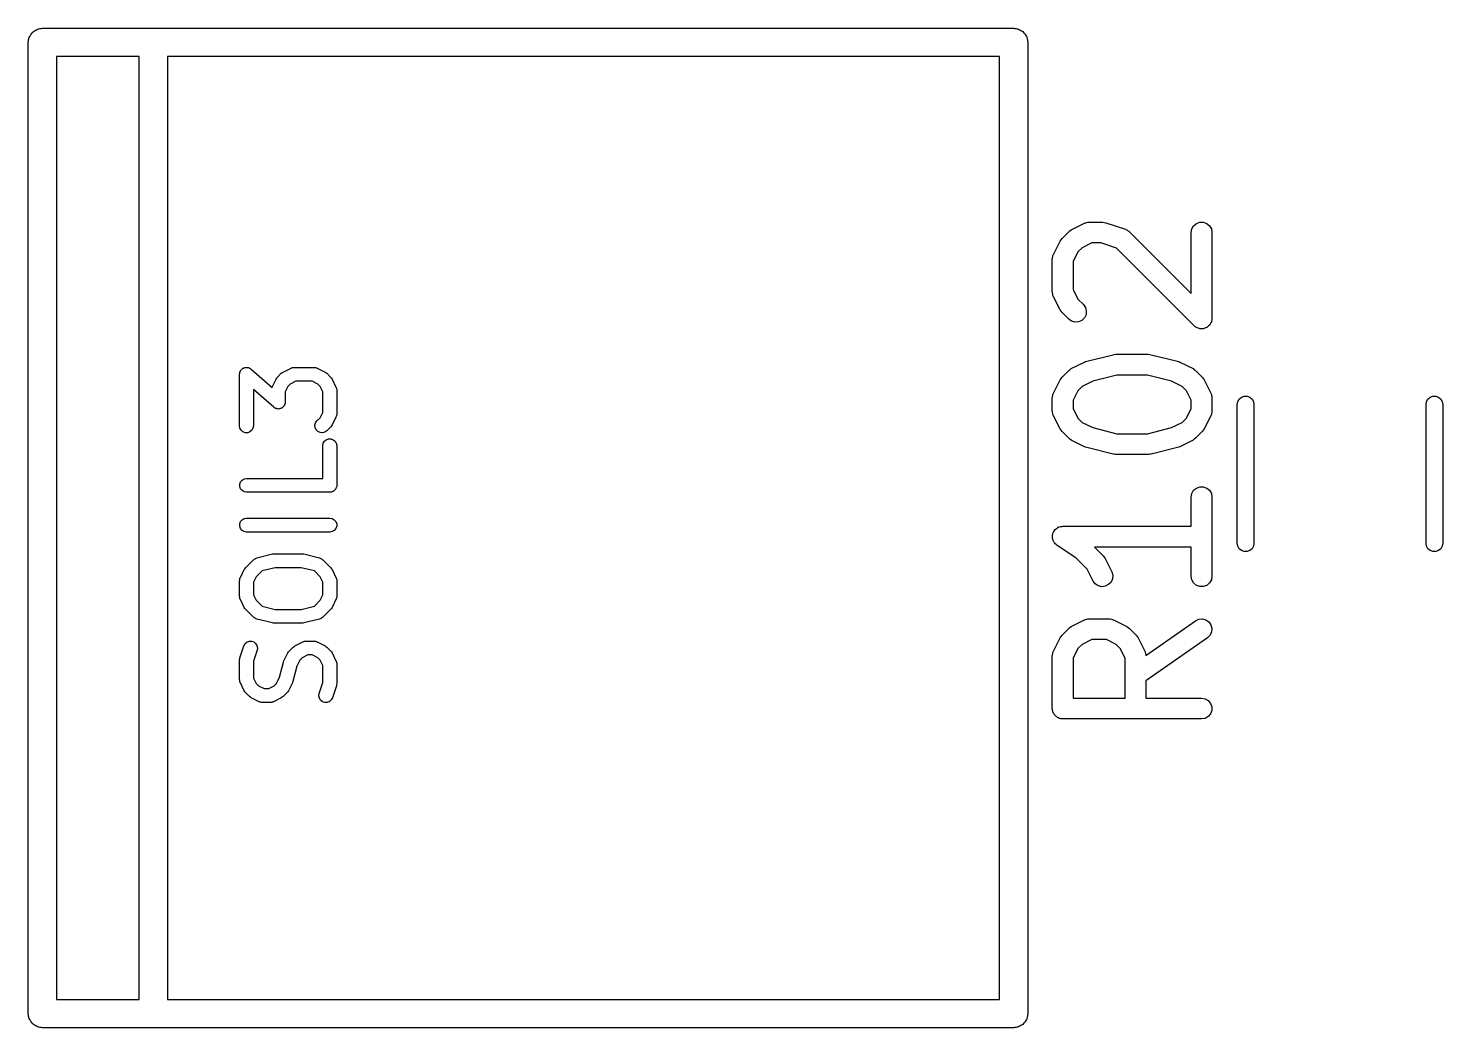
# Model space of a CAD drawing. Extents: x 142.1 to 238.7, y -137.2 to -60.7.
# Drawn here: x 142.3 to 152.49, y -107.4 to -100.2 of the extents above; entities that cross this region are included whole.
import ezdxf

# ---------------------------------------------------------------- set-up
doc = ezdxf.new("R2010")
doc.units = 0
doc.header["$MEASUREMENT"] = 0
doc.layers.add('BLACK', color=7, linetype='CONTINUOUS')

msp = doc.modelspace()

# ---------------------------------------------------------------- linework, layer by layer
at = {"layer": 'Black'}
for p, q in [((142.301, -100.285), (142.304, -100.276)), ((142.304, -100.276), (142.305, -100.268)), ((142.305, -100.268), (142.31, -100.26)), ((142.31, -100.26), (142.313, -100.252)), ((142.313, -100.252), (142.319, -100.245)), ((142.319, -100.245), (142.323, -100.237)), ((142.323, -100.237), (142.33, -100.231)), ((142.33, -100.231), (142.336, -100.225)), ((142.336, -100.225), (142.343, -100.22)), ((142.343, -100.22), (142.35, -100.214)), ((142.35, -100.214), (142.358, -100.211)), ((142.358, -100.211), (142.366, -100.207)), ((142.366, -100.207), (142.375, -100.205)), ((142.375, -100.205), (142.383, -100.202)), ((142.383, -100.202), (142.392, -100.202)), ((142.392, -100.202), (142.401, -100.201)), ((142.401, -100.201), (143.201, -100.201)), ((143.201, -100.201), (149.399, -100.201)), ((149.399, -100.201), (149.407, -100.202)), ((149.407, -100.202), (149.416, -100.202)), ((149.416, -100.202), (149.425, -100.205)), ((149.425, -100.205), (149.433, -100.207)), ((149.433, -100.207), (149.441, -100.211)), ((149.441, -100.211), (149.449, -100.214)), ((149.449, -100.214), (149.456, -100.22)), ((149.456, -100.22), (149.464, -100.225)), ((149.464, -100.225), (149.47, -100.231)), ((149.47, -100.231), (149.476, -100.237)), ((149.476, -100.237), (149.481, -100.245)), ((149.481, -100.245), (149.487, -100.252)), ((149.487, -100.252), (149.49, -100.26)), ((149.49, -100.26), (149.494, -100.268)), ((149.494, -100.268), (149.496, -100.276)), ((149.496, -100.276), (149.499, -100.285)), ((142.299, -100.302), (142.301, -100.294)), ((142.299, -107.298), (142.299, -100.302)), ((142.301, -100.294), (142.301, -100.285)), ((149.499, -100.285), (149.499, -100.294)), ((149.499, -100.294), (149.5, -100.302)), ((149.5, -100.302), (149.5, -107.298)), ((142.502, -100.404), (142.502, -107.196)), ((143.099, -100.404), (142.502, -100.404)), ((143.099, -107.196), (143.099, -100.404)), ((143.303, -100.404), (143.303, -107.196)), ((149.297, -100.404), (143.303, -100.404)), ((149.297, -107.196), (149.297, -100.404)), ((149.909, -101.605), (149.913, -101.604)), ((149.913, -101.604), (149.917, -101.601)), ((149.917, -101.601), (149.926, -101.6)), ((149.926, -101.6), (149.934, -101.597)), ((149.934, -101.597), (149.939, -101.598)), ((149.939, -101.598), (149.943, -101.597)), ((149.943, -101.597), (150.038, -101.597)), ((150.038, -101.597), (150.05, -101.599)), ((150.05, -101.599), (150.062, -101.601)), ((150.062, -101.601), (150.205, -101.648)), ((150.715, -101.607), (150.739, -101.598)), ((150.739, -101.598), (150.765, -101.598)), ((150.765, -101.598), (150.79, -101.607)), ((149.747, -101.714), (149.795, -101.666)), ((149.795, -101.666), (149.804, -101.66)), ((149.804, -101.66), (149.814, -101.652)), ((149.814, -101.652), (149.909, -101.605)), ((150.205, -101.648), (150.208, -101.65)), ((150.208, -101.65), (150.213, -101.652)), ((150.213, -101.652), (150.22, -101.657)), ((150.22, -101.657), (150.228, -101.661)), ((150.228, -101.661), (150.23, -101.664)), ((150.23, -101.664), (150.234, -101.666)), ((150.234, -101.666), (150.677, -102.11)), ((150.677, -101.672), (150.682, -101.646)), ((150.677, -102.11), (150.677, -101.672)), ((150.682, -101.646), (150.695, -101.624)), ((150.695, -101.624), (150.715, -101.607)), ((150.79, -101.607), (150.81, -101.624)), ((150.81, -101.624), (150.823, -101.646)), ((150.823, -101.646), (150.827, -101.672)), ((150.827, -101.672), (150.827, -102.291)), ((149.685, -101.829), (149.733, -101.734)), ((149.733, -101.734), (149.74, -101.724)), ((149.74, -101.724), (149.747, -101.714)), ((149.892, -101.781), (149.862, -101.812)), ((149.961, -101.747), (149.892, -101.781)), ((150.026, -101.747), (149.961, -101.747)), ((150.14, -101.785), (150.026, -101.747)), ((150.699, -102.344), (150.14, -101.785)), ((149.677, -101.862), (149.678, -101.858)), ((149.677, -102.1), (149.677, -101.862)), ((149.678, -101.854), (149.68, -101.845)), ((149.678, -101.858), (149.678, -101.854)), ((149.68, -101.845), (149.682, -101.837)), ((149.682, -101.837), (149.684, -101.833)), ((149.684, -101.833), (149.685, -101.829)), ((149.862, -101.812), (149.827, -101.88)), ((149.827, -101.88), (149.827, -102.083)), ((149.678, -102.105), (149.677, -102.1)), ((149.678, -102.109), (149.678, -102.105)), ((149.68, -102.117), (149.678, -102.109)), ((149.827, -102.083), (149.862, -102.151)), ((149.682, -102.126), (149.68, -102.117)), ((149.684, -102.13), (149.682, -102.126)), ((149.685, -102.134), (149.684, -102.13)), ((149.733, -102.229), (149.685, -102.134)), ((149.862, -102.151), (149.901, -102.19)), ((149.901, -102.19), (149.916, -102.212)), ((149.916, -102.212), (149.922, -102.237)), ((149.74, -102.239), (149.733, -102.229)), ((149.747, -102.249), (149.74, -102.239)), ((149.795, -102.296), (149.747, -102.249)), ((149.816, -102.311), (149.795, -102.296)), ((149.841, -102.318), (149.816, -102.311)), ((149.867, -102.316), (149.841, -102.318)), ((149.891, -102.305), (149.867, -102.316)), ((149.909, -102.286), (149.891, -102.305)), ((149.92, -102.263), (149.909, -102.286)), ((149.922, -102.237), (149.92, -102.263)), ((150.823, -102.317), (150.818, -102.325)), ((150.825, -102.31), (150.823, -102.313)), ((150.823, -102.313), (150.823, -102.317)), ((150.826, -102.301), (150.825, -102.31)), ((150.827, -102.291), (150.826, -102.301)), ((150.707, -102.35), (150.699, -102.344)), ((150.715, -102.356), (150.707, -102.35)), ((150.718, -102.357), (150.715, -102.356)), ((150.721, -102.359), (150.718, -102.357)), ((150.73, -102.361), (150.721, -102.359)), ((150.739, -102.365), (150.73, -102.361)), ((150.743, -102.365), (150.739, -102.365)), ((150.746, -102.366), (150.743, -102.365)), ((150.756, -102.365), (150.746, -102.366)), ((150.765, -102.365), (150.756, -102.365)), ((150.769, -102.364), (150.765, -102.365)), ((150.772, -102.363), (150.769, -102.364)), ((150.781, -102.359), (150.772, -102.363)), ((150.79, -102.356), (150.781, -102.359)), ((150.792, -102.354), (150.79, -102.356)), ((150.795, -102.352), (150.792, -102.354)), ((150.802, -102.345), (150.795, -102.352)), ((150.81, -102.339), (150.802, -102.345)), ((150.811, -102.336), (150.81, -102.339)), ((150.814, -102.334), (150.811, -102.336)), ((150.818, -102.325), (150.814, -102.334)), ((149.814, -102.652), (149.909, -102.605)), ((149.909, -102.605), (149.917, -102.602)), ((149.917, -102.602), (149.925, -102.599)), ((149.925, -102.599), (150.115, -102.552)), ((150.115, -102.552), (150.124, -102.551)), ((150.124, -102.551), (150.133, -102.549)), ((150.133, -102.549), (150.371, -102.549)), ((150.371, -102.549), (150.38, -102.551)), ((150.38, -102.551), (150.39, -102.552)), ((150.39, -102.552), (150.58, -102.599)), ((150.58, -102.599), (150.588, -102.602)), ((150.588, -102.602), (150.595, -102.605)), ((150.595, -102.605), (150.691, -102.652)), ((143.821, -102.693), (143.822, -102.688)), ((143.821, -103.064), (143.821, -102.693)), ((143.822, -102.683), (143.824, -102.68)), ((143.822, -102.688), (143.822, -102.683)), ((143.824, -102.676), (143.827, -102.672)), ((143.824, -102.68), (143.824, -102.676)), ((143.827, -102.672), (143.829, -102.667)), ((143.829, -102.667), (143.831, -102.664)), ((143.831, -102.664), (143.833, -102.661)), ((143.833, -102.661), (143.837, -102.658)), ((143.837, -102.658), (143.84, -102.654)), ((143.84, -102.654), (143.843, -102.652)), ((143.843, -102.652), (143.846, -102.65)), ((143.846, -102.65), (143.851, -102.648)), ((143.851, -102.648), (143.855, -102.646)), ((143.855, -102.646), (143.859, -102.645)), ((143.859, -102.645), (143.863, -102.644)), ((143.863, -102.644), (143.868, -102.644)), ((143.868, -102.644), (143.872, -102.643)), ((143.872, -102.643), (143.876, -102.644)), ((143.876, -102.644), (143.88, -102.644)), ((143.88, -102.644), (143.885, -102.645)), ((143.885, -102.645), (143.889, -102.646)), ((143.889, -102.646), (143.893, -102.648)), ((143.893, -102.648), (143.896, -102.65)), ((143.896, -102.65), (143.9, -102.653)), ((143.9, -102.653), (143.904, -102.655)), ((143.904, -102.655), (144.055, -102.787)), ((144.084, -102.728), (144.089, -102.721)), ((144.089, -102.721), (144.093, -102.715)), ((144.093, -102.715), (144.122, -102.686)), ((144.122, -102.686), (144.128, -102.681)), ((144.128, -102.681), (144.135, -102.677)), ((144.135, -102.677), (144.192, -102.648)), ((144.192, -102.648), (144.195, -102.647)), ((144.195, -102.647), (144.197, -102.646)), ((144.197, -102.646), (144.203, -102.645)), ((144.203, -102.645), (144.209, -102.643)), ((144.209, -102.643), (144.211, -102.643)), ((144.211, -102.643), (144.214, -102.643)), ((144.214, -102.643), (144.357, -102.643)), ((144.357, -102.643), (144.36, -102.643)), ((144.36, -102.643), (144.363, -102.643)), ((144.363, -102.643), (144.368, -102.645)), ((144.368, -102.645), (144.374, -102.646)), ((144.374, -102.646), (144.377, -102.647)), ((144.377, -102.647), (144.38, -102.648)), ((144.38, -102.648), (144.437, -102.677)), ((144.437, -102.677), (144.443, -102.681)), ((144.443, -102.681), (144.45, -102.686)), ((144.45, -102.686), (144.478, -102.715)), ((144.478, -102.715), (144.483, -102.721)), ((144.483, -102.721), (144.488, -102.728)), ((149.733, -102.734), (149.74, -102.724)), ((149.74, -102.724), (149.747, -102.714)), ((149.747, -102.714), (149.795, -102.666)), ((149.795, -102.666), (149.804, -102.66)), ((149.804, -102.66), (149.814, -102.652)), ((150.143, -102.699), (149.969, -102.743)), ((150.362, -102.699), (150.143, -102.699)), ((150.536, -102.743), (150.362, -102.699)), ((150.691, -102.652), (150.7, -102.66)), ((150.7, -102.66), (150.71, -102.666)), ((150.71, -102.666), (150.758, -102.714)), ((150.758, -102.714), (150.765, -102.724)), ((150.765, -102.724), (150.772, -102.734)), ((144.067, -102.93), (143.921, -102.803)), ((143.921, -102.803), (143.921, -103.064)), ((144.055, -102.785), (144.084, -102.728)), ((144.055, -102.787), (144.055, -102.785)), ((144.17, -102.78), (144.15, -102.819)), ((144.15, -102.819), (144.15, -102.893)), ((144.187, -102.763), (144.17, -102.78)), ((144.226, -102.743), (144.187, -102.763)), ((144.345, -102.743), (144.226, -102.743)), ((144.385, -102.763), (144.345, -102.743)), ((144.402, -102.78), (144.385, -102.763)), ((144.421, -102.819), (144.402, -102.78)), ((144.421, -102.967), (144.421, -102.819)), ((144.488, -102.728), (144.516, -102.785)), ((144.516, -102.785), (144.517, -102.788)), ((144.517, -102.788), (144.518, -102.79)), ((144.518, -102.79), (144.519, -102.796)), ((144.519, -102.796), (144.521, -102.801)), ((144.521, -102.801), (144.521, -102.804)), ((144.521, -102.804), (144.521, -102.807)), ((144.521, -102.807), (144.521, -102.979)), ((149.685, -102.829), (149.733, -102.734)), ((149.862, -102.812), (149.827, -102.88)), ((149.892, -102.781), (149.862, -102.812)), ((149.969, -102.743), (149.892, -102.781)), ((150.613, -102.781), (150.536, -102.743)), ((150.643, -102.812), (150.613, -102.781)), ((150.677, -102.88), (150.643, -102.812)), ((150.772, -102.734), (150.819, -102.829)), ((144.135, -102.928), (144.131, -102.932)), ((144.138, -102.925), (144.135, -102.928)), ((144.14, -102.922), (144.138, -102.925)), ((144.143, -102.919), (144.14, -102.922)), ((144.145, -102.914), (144.143, -102.919)), ((144.147, -102.91), (144.145, -102.914)), ((144.148, -102.906), (144.147, -102.91)), ((144.149, -102.903), (144.148, -102.906)), ((144.15, -102.893), (144.149, -102.898)), ((144.149, -102.898), (144.149, -102.903)), ((149.677, -102.862), (149.678, -102.858)), ((149.677, -102.958), (149.677, -102.862)), ((149.678, -102.854), (149.68, -102.845)), ((149.678, -102.858), (149.678, -102.854)), ((149.68, -102.845), (149.682, -102.837)), ((149.682, -102.837), (149.684, -102.833)), ((149.684, -102.833), (149.685, -102.829)), ((149.827, -102.88), (149.827, -102.94)), ((150.677, -102.94), (150.677, -102.88)), ((150.819, -102.829), (150.821, -102.833)), ((150.821, -102.833), (150.823, -102.837)), ((150.823, -102.837), (150.824, -102.845)), ((150.824, -102.845), (150.827, -102.854)), ((150.827, -102.854), (150.827, -102.858)), ((150.827, -102.858), (150.827, -102.862)), ((150.827, -102.862), (150.827, -102.958)), ((151.01, -102.91), (151.014, -102.889)), ((151.01, -103.91), (151.01, -102.91)), ((151.014, -102.889), (151.024, -102.871)), ((151.024, -102.871), (151.04, -102.858)), ((151.04, -102.858), (151.06, -102.851)), ((151.06, -102.851), (151.08, -102.851)), ((151.08, -102.851), (151.1, -102.858)), ((151.1, -102.858), (151.116, -102.871)), ((151.116, -102.871), (151.126, -102.889)), ((151.126, -102.889), (151.13, -102.91)), ((151.13, -102.91), (151.13, -103.91)), ((152.37, -102.91), (152.374, -102.889)), ((152.37, -103.91), (152.37, -102.91)), ((152.374, -102.889), (152.384, -102.871)), ((152.384, -102.871), (152.4, -102.858)), ((152.4, -102.858), (152.42, -102.851)), ((152.42, -102.851), (152.44, -102.851)), ((152.44, -102.851), (152.46, -102.858)), ((152.46, -102.858), (152.476, -102.871)), ((152.476, -102.871), (152.486, -102.889)), ((152.486, -102.889), (152.49, -102.91)), ((152.49, -102.91), (152.49, -103.91)), ((144.071, -102.933), (144.067, -102.93)), ((144.075, -102.936), (144.071, -102.933)), ((144.079, -102.937), (144.075, -102.936)), ((144.082, -102.939), (144.079, -102.937)), ((144.087, -102.94), (144.082, -102.939)), ((144.091, -102.942), (144.087, -102.94)), ((144.095, -102.942), (144.091, -102.942)), ((144.099, -102.943), (144.095, -102.942)), ((144.104, -102.942), (144.099, -102.943)), ((144.109, -102.942), (144.104, -102.942)), ((144.112, -102.941), (144.109, -102.942)), ((144.116, -102.94), (144.112, -102.941)), ((144.12, -102.938), (144.116, -102.94)), ((144.125, -102.936), (144.12, -102.938)), ((144.128, -102.934), (144.125, -102.936)), ((144.131, -102.932), (144.128, -102.934)), ((144.369, -103.043), (144.379, -103.029)), ((144.379, -103.029), (144.402, -103.006)), ((144.402, -103.006), (144.421, -102.967)), ((144.516, -103.001), (144.488, -103.058)), ((144.517, -102.998), (144.516, -103.001)), ((144.518, -102.996), (144.517, -102.998)), ((144.519, -102.99), (144.518, -102.996)), ((144.521, -102.984), (144.519, -102.99)), ((144.521, -102.979), (144.521, -102.981)), ((144.521, -102.981), (144.521, -102.984)), ((149.678, -102.962), (149.677, -102.958)), ((149.678, -102.966), (149.678, -102.962)), ((149.68, -102.975), (149.678, -102.966)), ((149.682, -102.983), (149.68, -102.975)), ((149.684, -102.987), (149.682, -102.983)), ((149.685, -102.991), (149.684, -102.987)), ((149.733, -103.086), (149.685, -102.991)), ((149.827, -102.94), (149.862, -103.008)), ((149.862, -103.008), (149.892, -103.039)), ((150.613, -103.039), (150.643, -103.008)), ((150.643, -103.008), (150.677, -102.94)), ((150.819, -102.991), (150.772, -103.086)), ((150.821, -102.987), (150.819, -102.991)), ((150.823, -102.983), (150.821, -102.987)), ((150.824, -102.975), (150.823, -102.983)), ((150.827, -102.966), (150.824, -102.975)), ((150.827, -102.958), (150.827, -102.962)), ((150.827, -102.962), (150.827, -102.966)), ((143.824, -103.081), (143.821, -103.064)), ((143.833, -103.096), (143.824, -103.081)), ((143.846, -103.108), (143.833, -103.096)), ((143.863, -103.114), (143.846, -103.108)), ((143.88, -103.114), (143.863, -103.114)), ((143.896, -103.108), (143.88, -103.114)), ((143.91, -103.096), (143.896, -103.108)), ((143.918, -103.081), (143.91, -103.096)), ((143.921, -103.064), (143.918, -103.081)), ((144.364, -103.06), (144.369, -103.043)), ((144.366, -103.077), (144.364, -103.06)), ((144.373, -103.093), (144.366, -103.077)), ((144.386, -103.105), (144.373, -103.093)), ((144.401, -103.113), (144.386, -103.105)), ((144.419, -103.114), (144.401, -103.113)), ((144.435, -103.11), (144.419, -103.114)), ((144.45, -103.1), (144.435, -103.11)), ((144.478, -103.071), (144.45, -103.1)), ((144.483, -103.065), (144.478, -103.071)), ((144.488, -103.058), (144.483, -103.065)), ((149.74, -103.096), (149.733, -103.086)), ((149.747, -103.106), (149.74, -103.096)), ((149.795, -103.154), (149.747, -103.106)), ((149.892, -103.039), (149.969, -103.077)), ((149.969, -103.077), (150.143, -103.121)), ((150.143, -103.121), (150.362, -103.121)), ((150.362, -103.121), (150.536, -103.077)), ((150.536, -103.077), (150.613, -103.039)), ((150.758, -103.106), (150.71, -103.154)), ((150.765, -103.096), (150.758, -103.106)), ((150.772, -103.086), (150.765, -103.096)), ((144.421, -103.207), (144.424, -103.19)), ((144.421, -103.443), (144.421, -103.207)), ((144.424, -103.19), (144.433, -103.175)), ((144.433, -103.175), (144.446, -103.164)), ((144.446, -103.164), (144.463, -103.158)), ((144.463, -103.158), (144.48, -103.158)), ((144.48, -103.158), (144.496, -103.164)), ((144.496, -103.164), (144.51, -103.175)), ((144.51, -103.175), (144.518, -103.19)), ((144.518, -103.19), (144.521, -103.207)), ((144.521, -103.207), (144.521, -103.493)), ((149.804, -103.16), (149.795, -103.154)), ((149.814, -103.168), (149.804, -103.16)), ((149.909, -103.215), (149.814, -103.168)), ((149.917, -103.218), (149.909, -103.215)), ((149.925, -103.221), (149.917, -103.218)), ((150.115, -103.268), (149.925, -103.221)), ((150.58, -103.221), (150.39, -103.268)), ((150.588, -103.218), (150.58, -103.221)), ((150.595, -103.215), (150.588, -103.218)), ((150.691, -103.168), (150.595, -103.215)), ((150.7, -103.16), (150.691, -103.168)), ((150.71, -103.154), (150.7, -103.16)), ((150.124, -103.269), (150.115, -103.268)), ((150.133, -103.271), (150.124, -103.269)), ((150.371, -103.271), (150.133, -103.271)), ((150.38, -103.269), (150.371, -103.271)), ((150.39, -103.268), (150.38, -103.269)), ((143.822, -103.484), (143.828, -103.468)), ((143.822, -103.502), (143.822, -103.484)), ((143.828, -103.518), (143.822, -103.502)), ((143.828, -103.468), (143.839, -103.455)), ((143.839, -103.531), (143.828, -103.518)), ((143.839, -103.455), (143.854, -103.446)), ((143.854, -103.54), (143.839, -103.531)), ((143.854, -103.446), (143.871, -103.443)), ((143.871, -103.543), (143.854, -103.54)), ((143.871, -103.443), (144.421, -103.443)), ((144.489, -103.54), (144.484, -103.541)), ((144.492, -103.538), (144.489, -103.54)), ((144.496, -103.536), (144.492, -103.538)), ((144.5, -103.533), (144.496, -103.536)), ((144.504, -103.531), (144.5, -103.533)), ((144.506, -103.528), (144.504, -103.531)), ((144.51, -103.525), (144.506, -103.528)), ((144.512, -103.521), (144.51, -103.525)), ((144.515, -103.518), (144.512, -103.521)), ((144.516, -103.514), (144.515, -103.518)), ((144.518, -103.51), (144.516, -103.514)), ((144.519, -103.506), (144.518, -103.51)), ((144.521, -103.502), (144.519, -103.506)), ((144.521, -103.493), (144.521, -103.497)), ((144.521, -103.497), (144.521, -103.502)), ((150.682, -103.551), (150.695, -103.528)), ((150.695, -103.528), (150.715, -103.512)), ((150.715, -103.512), (150.739, -103.503)), ((150.739, -103.503), (150.765, -103.503)), ((150.765, -103.503), (150.79, -103.512)), ((150.79, -103.512), (150.81, -103.528)), ((150.81, -103.528), (150.823, -103.551)), ((144.471, -103.543), (143.871, -103.543)), ((144.476, -103.542), (144.471, -103.543)), ((144.48, -103.542), (144.476, -103.542)), ((144.484, -103.541), (144.48, -103.542)), ((150.677, -103.577), (150.682, -103.551)), ((150.677, -103.787), (150.677, -103.577)), ((150.823, -103.551), (150.827, -103.577)), ((150.827, -103.577), (150.827, -104.148)), ((143.828, -103.754), (143.839, -103.74)), ((143.839, -103.74), (143.854, -103.732)), ((143.854, -103.732), (143.871, -103.729)), ((143.871, -103.729), (144.471, -103.729)), ((144.471, -103.729), (144.489, -103.732)), ((144.489, -103.732), (144.504, -103.74)), ((144.504, -103.74), (144.515, -103.754)), ((143.822, -103.77), (143.828, -103.754)), ((143.822, -103.787), (143.822, -103.77)), ((143.828, -103.804), (143.822, -103.787)), ((143.839, -103.817), (143.828, -103.804)), ((143.854, -103.826), (143.839, -103.817)), ((143.871, -103.829), (143.854, -103.826)), ((144.471, -103.829), (143.871, -103.829)), ((144.489, -103.826), (144.471, -103.829)), ((144.504, -103.817), (144.489, -103.826)), ((144.515, -103.804), (144.504, -103.817)), ((144.515, -103.754), (144.521, -103.77)), ((144.521, -103.787), (144.515, -103.804)), ((144.521, -103.77), (144.521, -103.787)), ((149.679, -103.849), (149.682, -103.841)), ((149.682, -103.841), (149.684, -103.832)), ((149.684, -103.832), (149.686, -103.829)), ((149.686, -103.829), (149.687, -103.825)), ((149.687, -103.825), (149.693, -103.818)), ((149.693, -103.818), (149.698, -103.811)), ((149.698, -103.811), (149.702, -103.808)), ((149.702, -103.808), (149.704, -103.805)), ((149.704, -103.805), (149.712, -103.8)), ((149.712, -103.8), (149.719, -103.795)), ((149.719, -103.795), (149.723, -103.794)), ((149.723, -103.794), (149.727, -103.792)), ((149.727, -103.792), (149.736, -103.79)), ((149.736, -103.79), (149.744, -103.788)), ((149.744, -103.788), (149.748, -103.788)), ((149.748, -103.788), (149.752, -103.787)), ((149.752, -103.787), (150.677, -103.787)), ((149.678, -103.858), (149.679, -103.854)), ((149.679, -103.866), (149.678, -103.858)), ((149.679, -103.854), (149.679, -103.849)), ((149.679, -103.875), (149.679, -103.866)), ((149.68, -103.879), (149.679, -103.875)), ((149.68, -103.883), (149.68, -103.879)), ((149.684, -103.891), (149.68, -103.883)), ((149.687, -103.9), (149.684, -103.891)), ((149.69, -103.903), (149.687, -103.9)), ((149.692, -103.907), (149.69, -103.903)), ((149.698, -103.913), (149.692, -103.907)), ((149.704, -103.92), (149.698, -103.913)), ((149.708, -103.922), (149.704, -103.92)), ((149.711, -103.925), (149.708, -103.922)), ((149.847, -104.016), (149.711, -103.925)), ((150.677, -103.937), (149.981, -103.937)), ((149.981, -103.937), (150.044, -104)), ((150.677, -104.148), (150.677, -103.937)), ((151.014, -103.931), (151.01, -103.91)), ((151.024, -103.949), (151.014, -103.931)), ((151.126, -103.931), (151.116, -103.949)), ((151.13, -103.91), (151.126, -103.931)), ((152.374, -103.931), (152.37, -103.91)), ((152.384, -103.949), (152.374, -103.931)), ((152.486, -103.931), (152.476, -103.949)), ((152.49, -103.91), (152.486, -103.931)), ((143.865, -104.086), (143.922, -104.029)), ((143.922, -104.029), (143.926, -104.026)), ((143.926, -104.026), (143.929, -104.023)), ((143.929, -104.023), (143.933, -104.021)), ((143.933, -104.021), (143.936, -104.019)), ((143.936, -104.019), (143.941, -104.018)), ((143.941, -104.018), (143.945, -104.016)), ((143.945, -104.016), (144.059, -103.987)), ((144.059, -103.987), (144.065, -103.987)), ((144.065, -103.987), (144.071, -103.986)), ((144.071, -103.986), (144.271, -103.986)), ((144.271, -103.986), (144.277, -103.987)), ((144.277, -103.987), (144.284, -103.987)), ((144.284, -103.987), (144.398, -104.016)), ((144.398, -104.016), (144.402, -104.018)), ((144.402, -104.018), (144.407, -104.019)), ((144.407, -104.019), (144.41, -104.021)), ((144.41, -104.021), (144.414, -104.023)), ((144.414, -104.023), (144.417, -104.026)), ((144.417, -104.026), (144.421, -104.029)), ((144.421, -104.029), (144.478, -104.086)), ((149.929, -104.097), (149.847, -104.016)), ((150.044, -104), (150.05, -104.01)), ((150.05, -104.01), (150.058, -104.019)), ((150.058, -104.019), (150.105, -104.115)), ((151.04, -103.962), (151.024, -103.949)), ((151.06, -103.969), (151.04, -103.962)), ((151.08, -103.969), (151.06, -103.969)), ((151.1, -103.962), (151.08, -103.969)), ((151.116, -103.949), (151.1, -103.962)), ((152.4, -103.962), (152.384, -103.949)), ((152.42, -103.969), (152.4, -103.962)), ((152.44, -103.969), (152.42, -103.969)), ((152.46, -103.962), (152.44, -103.969)), ((152.476, -103.949), (152.46, -103.962)), ((143.827, -104.156), (143.855, -104.099)), ((143.855, -104.099), (143.86, -104.093)), ((143.86, -104.093), (143.865, -104.086)), ((143.941, -104.151), (143.921, -104.19)), ((143.983, -104.109), (143.941, -104.151)), ((144.078, -104.086), (143.983, -104.109)), ((144.265, -104.086), (144.078, -104.086)), ((144.36, -104.109), (144.265, -104.086)), ((144.402, -104.151), (144.36, -104.109)), ((144.421, -104.19), (144.402, -104.151)), ((144.478, -104.086), (144.483, -104.093)), ((144.483, -104.093), (144.488, -104.099)), ((144.488, -104.099), (144.516, -104.156)), ((149.971, -104.182), (149.929, -104.097)), ((150.105, -104.115), (150.113, -104.14)), ((150.113, -104.14), (150.111, -104.166)), ((150.682, -104.174), (150.677, -104.148)), ((150.827, -104.148), (150.823, -104.174)), ((143.821, -104.179), (143.822, -104.176)), ((143.821, -104.293), (143.821, -104.179)), ((143.822, -104.173), (143.823, -104.167)), ((143.822, -104.176), (143.822, -104.173)), ((143.823, -104.167), (143.824, -104.161)), ((143.824, -104.161), (143.826, -104.159)), ((143.826, -104.159), (143.827, -104.156)), ((143.921, -104.19), (143.921, -104.281)), ((144.421, -104.281), (144.421, -104.19)), ((144.516, -104.156), (144.517, -104.159)), ((144.517, -104.159), (144.518, -104.161)), ((144.518, -104.161), (144.519, -104.167)), ((144.519, -104.167), (144.521, -104.173)), ((144.521, -104.173), (144.521, -104.176)), ((144.521, -104.176), (144.521, -104.179)), ((144.521, -104.179), (144.521, -104.293)), ((149.987, -104.203), (149.971, -104.182)), ((150.008, -104.217), (149.987, -104.203)), ((150.034, -104.223), (150.008, -104.217)), ((150.059, -104.22), (150.034, -104.223)), ((150.083, -104.208), (150.059, -104.22)), ((150.101, -104.189), (150.083, -104.208)), ((150.111, -104.166), (150.101, -104.189)), ((150.695, -104.196), (150.682, -104.174)), ((150.715, -104.213), (150.695, -104.196)), ((150.739, -104.222), (150.715, -104.213)), ((150.765, -104.222), (150.739, -104.222)), ((150.79, -104.213), (150.765, -104.222)), ((150.81, -104.196), (150.79, -104.213)), ((150.823, -104.174), (150.81, -104.196)), ((143.822, -104.296), (143.821, -104.293)), ((143.822, -104.299), (143.822, -104.296)), ((143.823, -104.304), (143.822, -104.299)), ((143.824, -104.31), (143.823, -104.304)), ((143.826, -104.312), (143.824, -104.31)), ((143.827, -104.315), (143.826, -104.312)), ((143.855, -104.372), (143.827, -104.315)), ((143.921, -104.281), (143.941, -104.32)), ((143.941, -104.32), (143.983, -104.362)), ((144.36, -104.362), (144.402, -104.32)), ((144.402, -104.32), (144.421, -104.281)), ((144.516, -104.315), (144.488, -104.372)), ((144.517, -104.312), (144.516, -104.315)), ((144.518, -104.31), (144.517, -104.312)), ((144.519, -104.304), (144.518, -104.31)), ((144.521, -104.299), (144.519, -104.304)), ((144.521, -104.293), (144.521, -104.296)), ((144.521, -104.296), (144.521, -104.299)), ((143.86, -104.379), (143.855, -104.372)), ((143.865, -104.385), (143.86, -104.379)), ((143.922, -104.442), (143.865, -104.385)), ((143.926, -104.445), (143.922, -104.442)), ((143.929, -104.449), (143.926, -104.445)), ((143.933, -104.45), (143.929, -104.449)), ((143.936, -104.452), (143.933, -104.45)), ((143.941, -104.454), (143.936, -104.452)), ((143.945, -104.456), (143.941, -104.454)), ((144.059, -104.484), (143.945, -104.456)), ((143.983, -104.362), (144.078, -104.386)), ((144.078, -104.386), (144.265, -104.386)), ((144.265, -104.386), (144.36, -104.362)), ((144.398, -104.456), (144.284, -104.484)), ((144.402, -104.454), (144.398, -104.456)), ((144.407, -104.452), (144.402, -104.454)), ((144.41, -104.45), (144.407, -104.452)), ((144.414, -104.449), (144.41, -104.45)), ((144.417, -104.445), (144.414, -104.449)), ((144.421, -104.442), (144.417, -104.445)), ((144.478, -104.385), (144.421, -104.442)), ((144.483, -104.379), (144.478, -104.385)), ((144.488, -104.372), (144.483, -104.379)), ((149.917, -104.459), (149.926, -104.457)), ((149.926, -104.457), (149.934, -104.455)), ((149.934, -104.455), (149.939, -104.455)), ((149.939, -104.455), (149.943, -104.454)), ((149.943, -104.454), (150.086, -104.454)), ((150.086, -104.454), (150.09, -104.455)), ((150.09, -104.455), (150.094, -104.455)), ((150.094, -104.455), (150.103, -104.457)), ((150.103, -104.457), (150.111, -104.459)), ((150.709, -104.468), (150.733, -104.457)), ((150.733, -104.457), (150.759, -104.454)), ((150.759, -104.454), (150.784, -104.461)), ((144.065, -104.485), (144.059, -104.484)), ((144.071, -104.486), (144.065, -104.485)), ((144.271, -104.486), (144.071, -104.486)), ((144.277, -104.485), (144.271, -104.486)), ((144.284, -104.484), (144.277, -104.485)), ((149.747, -104.571), (149.795, -104.524)), ((149.795, -104.524), (149.804, -104.517)), ((149.804, -104.517), (149.814, -104.51)), ((149.814, -104.51), (149.909, -104.462)), ((149.909, -104.462), (149.913, -104.461)), ((149.913, -104.461), (149.917, -104.459)), ((150.111, -104.459), (150.115, -104.461)), ((150.115, -104.461), (150.119, -104.462)), ((150.119, -104.462), (150.214, -104.51)), ((150.214, -104.51), (150.224, -104.517)), ((150.224, -104.517), (150.234, -104.524)), ((150.234, -104.524), (150.282, -104.571)), ((150.351, -104.718), (150.709, -104.468)), ((150.784, -104.461), (150.805, -104.476)), ((150.805, -104.476), (150.82, -104.497)), ((150.825, -104.548), (150.814, -104.572)), ((150.82, -104.497), (150.827, -104.523)), ((150.827, -104.523), (150.825, -104.548)), ((143.824, -104.734), (143.853, -104.648)), ((143.853, -104.648), (143.861, -104.633)), ((143.861, -104.633), (143.874, -104.622)), ((143.874, -104.622), (143.89, -104.615)), ((143.89, -104.615), (143.907, -104.615)), ((143.907, -104.615), (143.924, -104.62)), ((143.924, -104.62), (143.937, -104.631)), ((143.937, -104.631), (143.946, -104.646)), ((143.946, -104.646), (143.95, -104.663)), ((144.179, -104.686), (144.208, -104.658)), ((144.208, -104.658), (144.214, -104.653)), ((144.214, -104.653), (144.22, -104.648)), ((144.22, -104.648), (144.278, -104.62)), ((144.278, -104.62), (144.28, -104.619)), ((144.28, -104.619), (144.283, -104.617)), ((144.283, -104.617), (144.289, -104.616)), ((144.289, -104.616), (144.294, -104.615)), ((144.294, -104.615), (144.297, -104.615)), ((144.297, -104.615), (144.3, -104.614)), ((144.3, -104.614), (144.357, -104.614)), ((144.357, -104.614), (144.36, -104.615)), ((144.36, -104.615), (144.363, -104.615)), ((144.363, -104.615), (144.368, -104.616)), ((144.368, -104.616), (144.374, -104.617)), ((144.374, -104.617), (144.377, -104.619)), ((144.377, -104.619), (144.38, -104.62)), ((144.38, -104.62), (144.437, -104.648)), ((144.437, -104.648), (144.443, -104.653)), ((144.443, -104.653), (144.45, -104.658)), ((144.45, -104.658), (144.478, -104.686)), ((149.685, -104.686), (149.733, -104.591)), ((149.733, -104.591), (149.74, -104.581)), ((149.74, -104.581), (149.747, -104.571)), ((149.892, -104.638), (149.862, -104.669)), ((149.961, -104.604), (149.892, -104.638)), ((150.068, -104.604), (149.961, -104.604)), ((150.137, -104.638), (150.068, -104.604)), ((150.167, -104.669), (150.137, -104.638)), ((150.282, -104.571), (150.288, -104.581)), ((150.288, -104.581), (150.296, -104.591)), ((150.296, -104.591), (150.343, -104.686)), ((150.795, -104.59), (150.351, -104.901)), ((150.814, -104.572), (150.795, -104.59)), ((143.821, -104.75), (143.823, -104.742)), ((143.821, -104.893), (143.821, -104.75)), ((143.823, -104.742), (143.824, -104.734)), ((143.947, -104.68), (143.921, -104.758)), ((143.921, -104.758), (143.921, -104.881)), ((143.95, -104.663), (143.947, -104.68)), ((144.137, -104.766), (144.139, -104.761)), ((144.139, -104.761), (144.141, -104.756)), ((144.141, -104.756), (144.17, -104.699)), ((144.17, -104.699), (144.174, -104.693)), ((144.174, -104.693), (144.179, -104.686)), ((144.255, -104.751), (144.233, -104.796)), ((144.272, -104.734), (144.255, -104.751)), ((144.312, -104.714), (144.272, -104.734)), ((144.345, -104.714), (144.312, -104.714)), ((144.385, -104.734), (144.345, -104.714)), ((144.402, -104.751), (144.385, -104.734)), ((144.421, -104.79), (144.402, -104.751)), ((144.478, -104.686), (144.483, -104.693)), ((144.483, -104.693), (144.488, -104.699)), ((144.488, -104.699), (144.516, -104.756)), ((144.516, -104.756), (144.517, -104.759)), ((144.517, -104.759), (144.518, -104.761)), ((144.518, -104.761), (144.519, -104.767)), ((149.677, -104.72), (149.678, -104.715)), ((149.677, -105.1), (149.677, -104.72)), ((149.678, -104.711), (149.68, -104.703)), ((149.678, -104.715), (149.678, -104.711)), ((149.68, -104.703), (149.682, -104.694)), ((149.682, -104.694), (149.684, -104.69)), ((149.684, -104.69), (149.685, -104.686)), ((149.862, -104.669), (149.827, -104.737)), ((149.827, -104.737), (149.827, -105.025)), ((150.201, -104.737), (150.167, -104.669)), ((150.201, -105.025), (150.201, -104.737)), ((150.343, -104.686), (150.345, -104.69)), ((150.345, -104.69), (150.347, -104.694)), ((150.347, -104.694), (150.348, -104.703)), ((150.348, -104.703), (150.351, -104.711)), ((150.351, -104.711), (150.35, -104.715)), ((150.35, -104.715), (150.351, -104.718)), ((144.11, -104.875), (144.137, -104.766)), ((144.233, -104.796), (144.206, -104.905)), ((144.421, -104.913), (144.421, -104.79)), ((144.519, -104.767), (144.521, -104.773)), ((144.521, -104.773), (144.521, -104.776)), ((144.521, -104.776), (144.521, -104.779)), ((144.521, -104.779), (144.521, -104.921)), ((143.822, -104.896), (143.821, -104.893)), ((143.822, -104.899), (143.822, -104.896)), ((143.823, -104.904), (143.822, -104.899)), ((143.824, -104.91), (143.823, -104.904)), ((143.826, -104.912), (143.824, -104.91)), ((143.827, -104.915), (143.826, -104.912)), ((143.855, -104.972), (143.827, -104.915)), ((143.921, -104.881), (143.941, -104.92)), ((143.941, -104.92), (143.958, -104.937)), ((143.958, -104.937), (143.998, -104.957)), ((143.998, -104.957), (144.031, -104.957)), ((144.031, -104.957), (144.07, -104.937)), ((144.07, -104.937), (144.087, -104.92)), ((144.087, -104.92), (144.11, -104.875)), ((144.202, -104.915), (144.173, -104.972)), ((144.203, -104.91), (144.202, -104.915)), ((144.206, -104.905), (144.203, -104.91)), ((144.395, -104.991), (144.421, -104.913)), ((144.519, -104.937), (144.49, -105.023)), ((144.52, -104.929), (144.519, -104.937)), ((144.521, -104.921), (144.52, -104.929)), ((150.351, -104.901), (150.351, -105.025)), ((143.86, -104.979), (143.855, -104.972)), ((143.865, -104.985), (143.86, -104.979)), ((143.893, -105.014), (143.865, -104.985)), ((143.9, -105.019), (143.893, -105.014)), ((143.906, -105.023), (143.9, -105.019)), ((143.963, -105.052), (143.906, -105.023)), ((143.966, -105.053), (143.963, -105.052)), ((143.969, -105.054), (143.966, -105.053)), ((143.974, -105.055), (143.969, -105.054)), ((143.98, -105.057), (143.974, -105.055)), ((143.983, -105.057), (143.98, -105.057)), ((143.986, -105.057), (143.983, -105.057)), ((144.043, -105.057), (143.986, -105.057)), ((144.046, -105.057), (144.043, -105.057)), ((144.049, -105.057), (144.046, -105.057)), ((144.054, -105.055), (144.049, -105.057)), ((144.06, -105.054), (144.054, -105.055)), ((144.062, -105.053), (144.06, -105.054)), ((144.065, -105.052), (144.062, -105.053)), ((144.122, -105.023), (144.065, -105.052)), ((144.129, -105.019), (144.122, -105.023)), ((144.135, -105.014), (144.129, -105.019)), ((144.164, -104.985), (144.135, -105.014)), ((144.169, -104.979), (144.164, -104.985)), ((144.173, -104.972), (144.169, -104.979)), ((144.393, -105.009), (144.395, -104.991)), ((144.396, -105.026), (144.393, -105.009)), ((144.405, -105.04), (144.396, -105.026)), ((144.419, -105.051), (144.405, -105.04)), ((144.436, -105.057), (144.419, -105.051)), ((144.453, -105.056), (144.436, -105.057)), ((144.469, -105.05), (144.453, -105.056)), ((144.482, -105.038), (144.469, -105.05)), ((144.49, -105.023), (144.482, -105.038)), ((149.827, -105.025), (150.201, -105.025)), ((150.351, -105.025), (150.752, -105.025)), ((150.752, -105.025), (150.778, -105.03)), ((150.778, -105.03), (150.801, -105.043)), ((150.801, -105.043), (150.817, -105.063)), ((150.817, -105.063), (150.826, -105.087)), ((149.679, -105.107), (149.677, -105.1)), ((149.679, -105.114), (149.679, -105.107)), ((149.681, -105.12), (149.679, -105.114)), ((149.682, -105.126), (149.681, -105.12)), ((149.685, -105.132), (149.682, -105.126)), ((149.687, -105.138), (149.685, -105.132)), ((149.692, -105.143), (149.687, -105.138)), ((149.695, -105.149), (149.692, -105.143)), ((149.7, -105.153), (149.695, -105.149)), ((149.704, -105.158), (149.7, -105.153)), ((149.71, -105.161), (149.704, -105.158)), ((149.715, -105.165), (149.71, -105.161)), ((149.721, -105.168), (149.715, -105.165)), ((149.727, -105.171), (149.721, -105.168)), ((149.733, -105.172), (149.727, -105.171)), ((150.778, -105.171), (150.752, -105.175)), ((150.801, -105.158), (150.778, -105.171)), ((150.817, -105.138), (150.801, -105.158)), ((150.826, -105.114), (150.817, -105.138)), ((150.826, -105.087), (150.826, -105.114)), ((149.739, -105.174), (149.733, -105.172)), ((149.746, -105.174), (149.739, -105.174)), ((149.752, -105.175), (149.746, -105.174)), ((150.752, -105.175), (149.752, -105.175)), ((142.502, -107.196), (143.099, -107.196)), ((143.303, -107.196), (149.297, -107.196)), ((142.301, -107.306), (142.299, -107.298)), ((142.301, -107.315), (142.301, -107.306)), ((149.5, -107.298), (149.499, -107.306)), ((149.499, -107.306), (149.499, -107.315)), ((142.304, -107.324), (142.301, -107.315)), ((142.305, -107.332), (142.304, -107.324)), ((142.31, -107.34), (142.305, -107.332)), ((142.313, -107.348), (142.31, -107.34)), ((142.319, -107.355), (142.313, -107.348)), ((142.323, -107.363), (142.319, -107.355)), ((142.33, -107.369), (142.323, -107.363)), ((142.336, -107.375), (142.33, -107.369)), ((142.343, -107.38), (142.336, -107.375)), ((142.35, -107.386), (142.343, -107.38)), ((142.358, -107.389), (142.35, -107.386)), ((142.366, -107.393), (142.358, -107.389)), ((142.375, -107.395), (142.366, -107.393)), ((142.383, -107.398), (142.375, -107.395)), ((142.392, -107.398), (142.383, -107.398)), ((142.401, -107.399), (142.392, -107.398)), ((143.201, -107.399), (142.401, -107.399)), ((149.399, -107.399), (143.201, -107.399)), ((149.407, -107.398), (149.399, -107.399)), ((149.416, -107.398), (149.407, -107.398)), ((149.425, -107.395), (149.416, -107.398)), ((149.433, -107.393), (149.425, -107.395)), ((149.441, -107.389), (149.433, -107.393)), ((149.449, -107.386), (149.441, -107.389)), ((149.456, -107.38), (149.449, -107.386)), ((149.464, -107.375), (149.456, -107.38)), ((149.47, -107.369), (149.464, -107.375)), ((149.476, -107.363), (149.47, -107.369)), ((149.481, -107.355), (149.476, -107.363)), ((149.487, -107.348), (149.481, -107.355)), ((149.49, -107.34), (149.487, -107.348)), ((149.494, -107.332), (149.49, -107.34)), ((149.496, -107.324), (149.494, -107.332)), ((149.499, -107.315), (149.496, -107.324))]:
    msp.add_line(p, q, dxfattribs=at)

doc.saveas('drawing.dxf')
